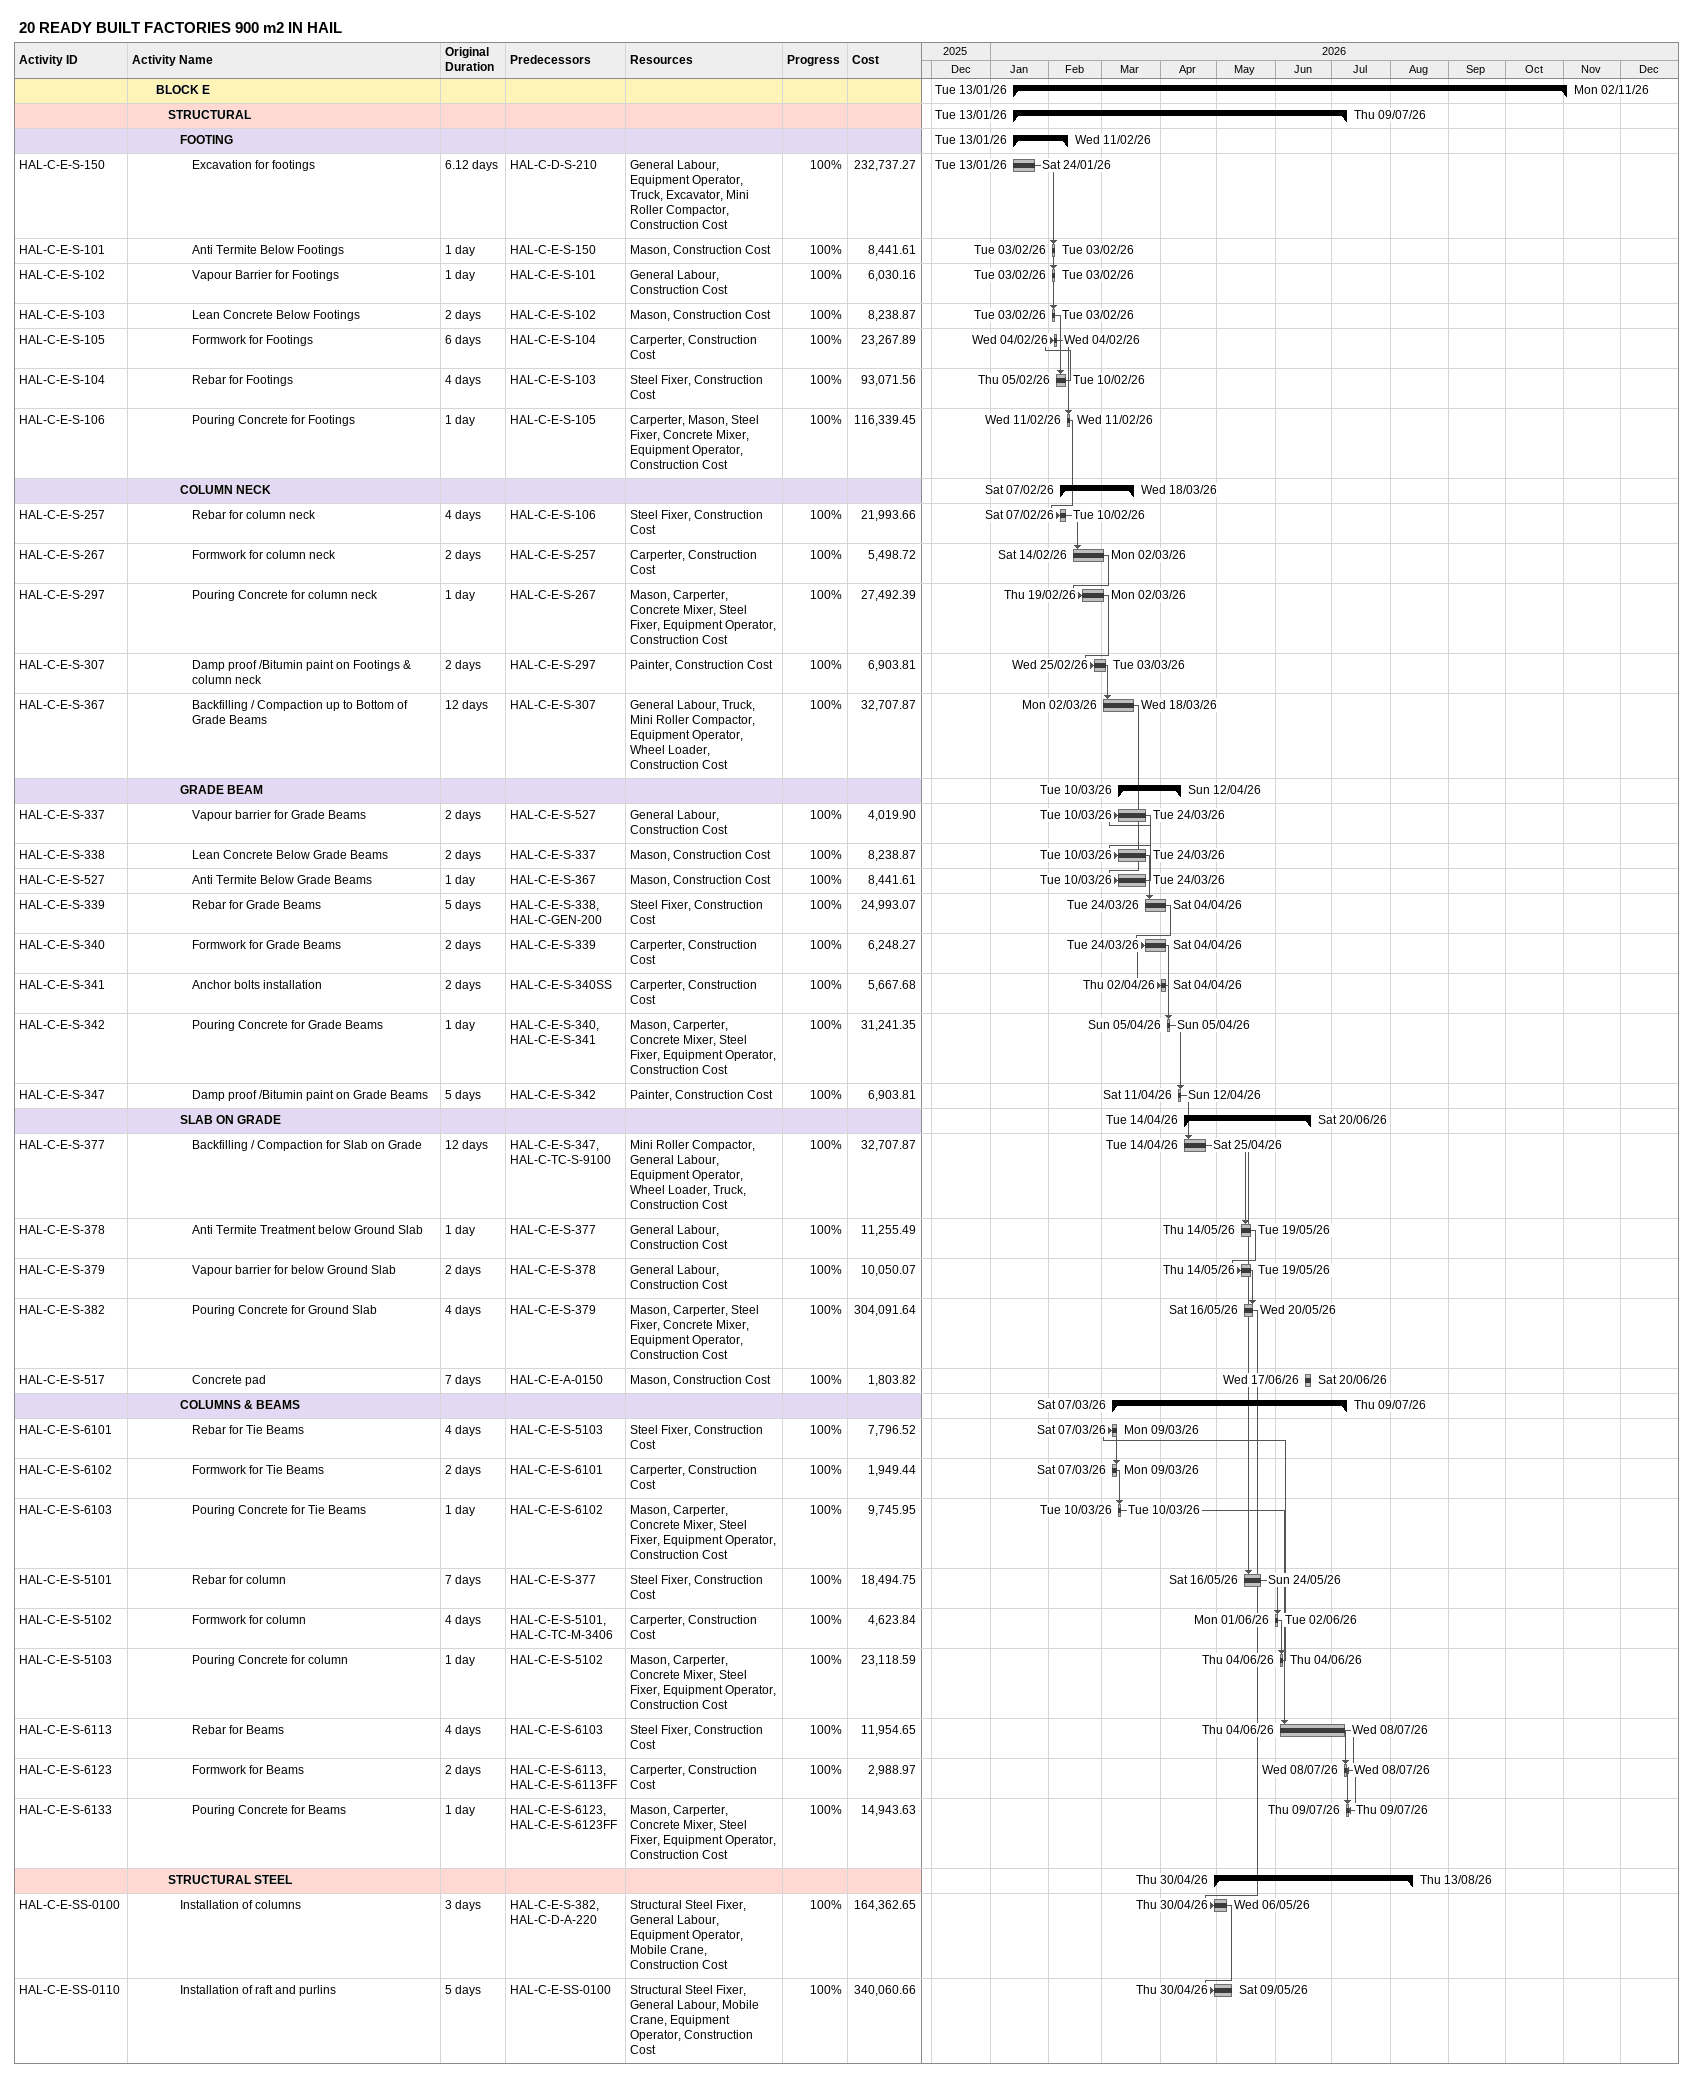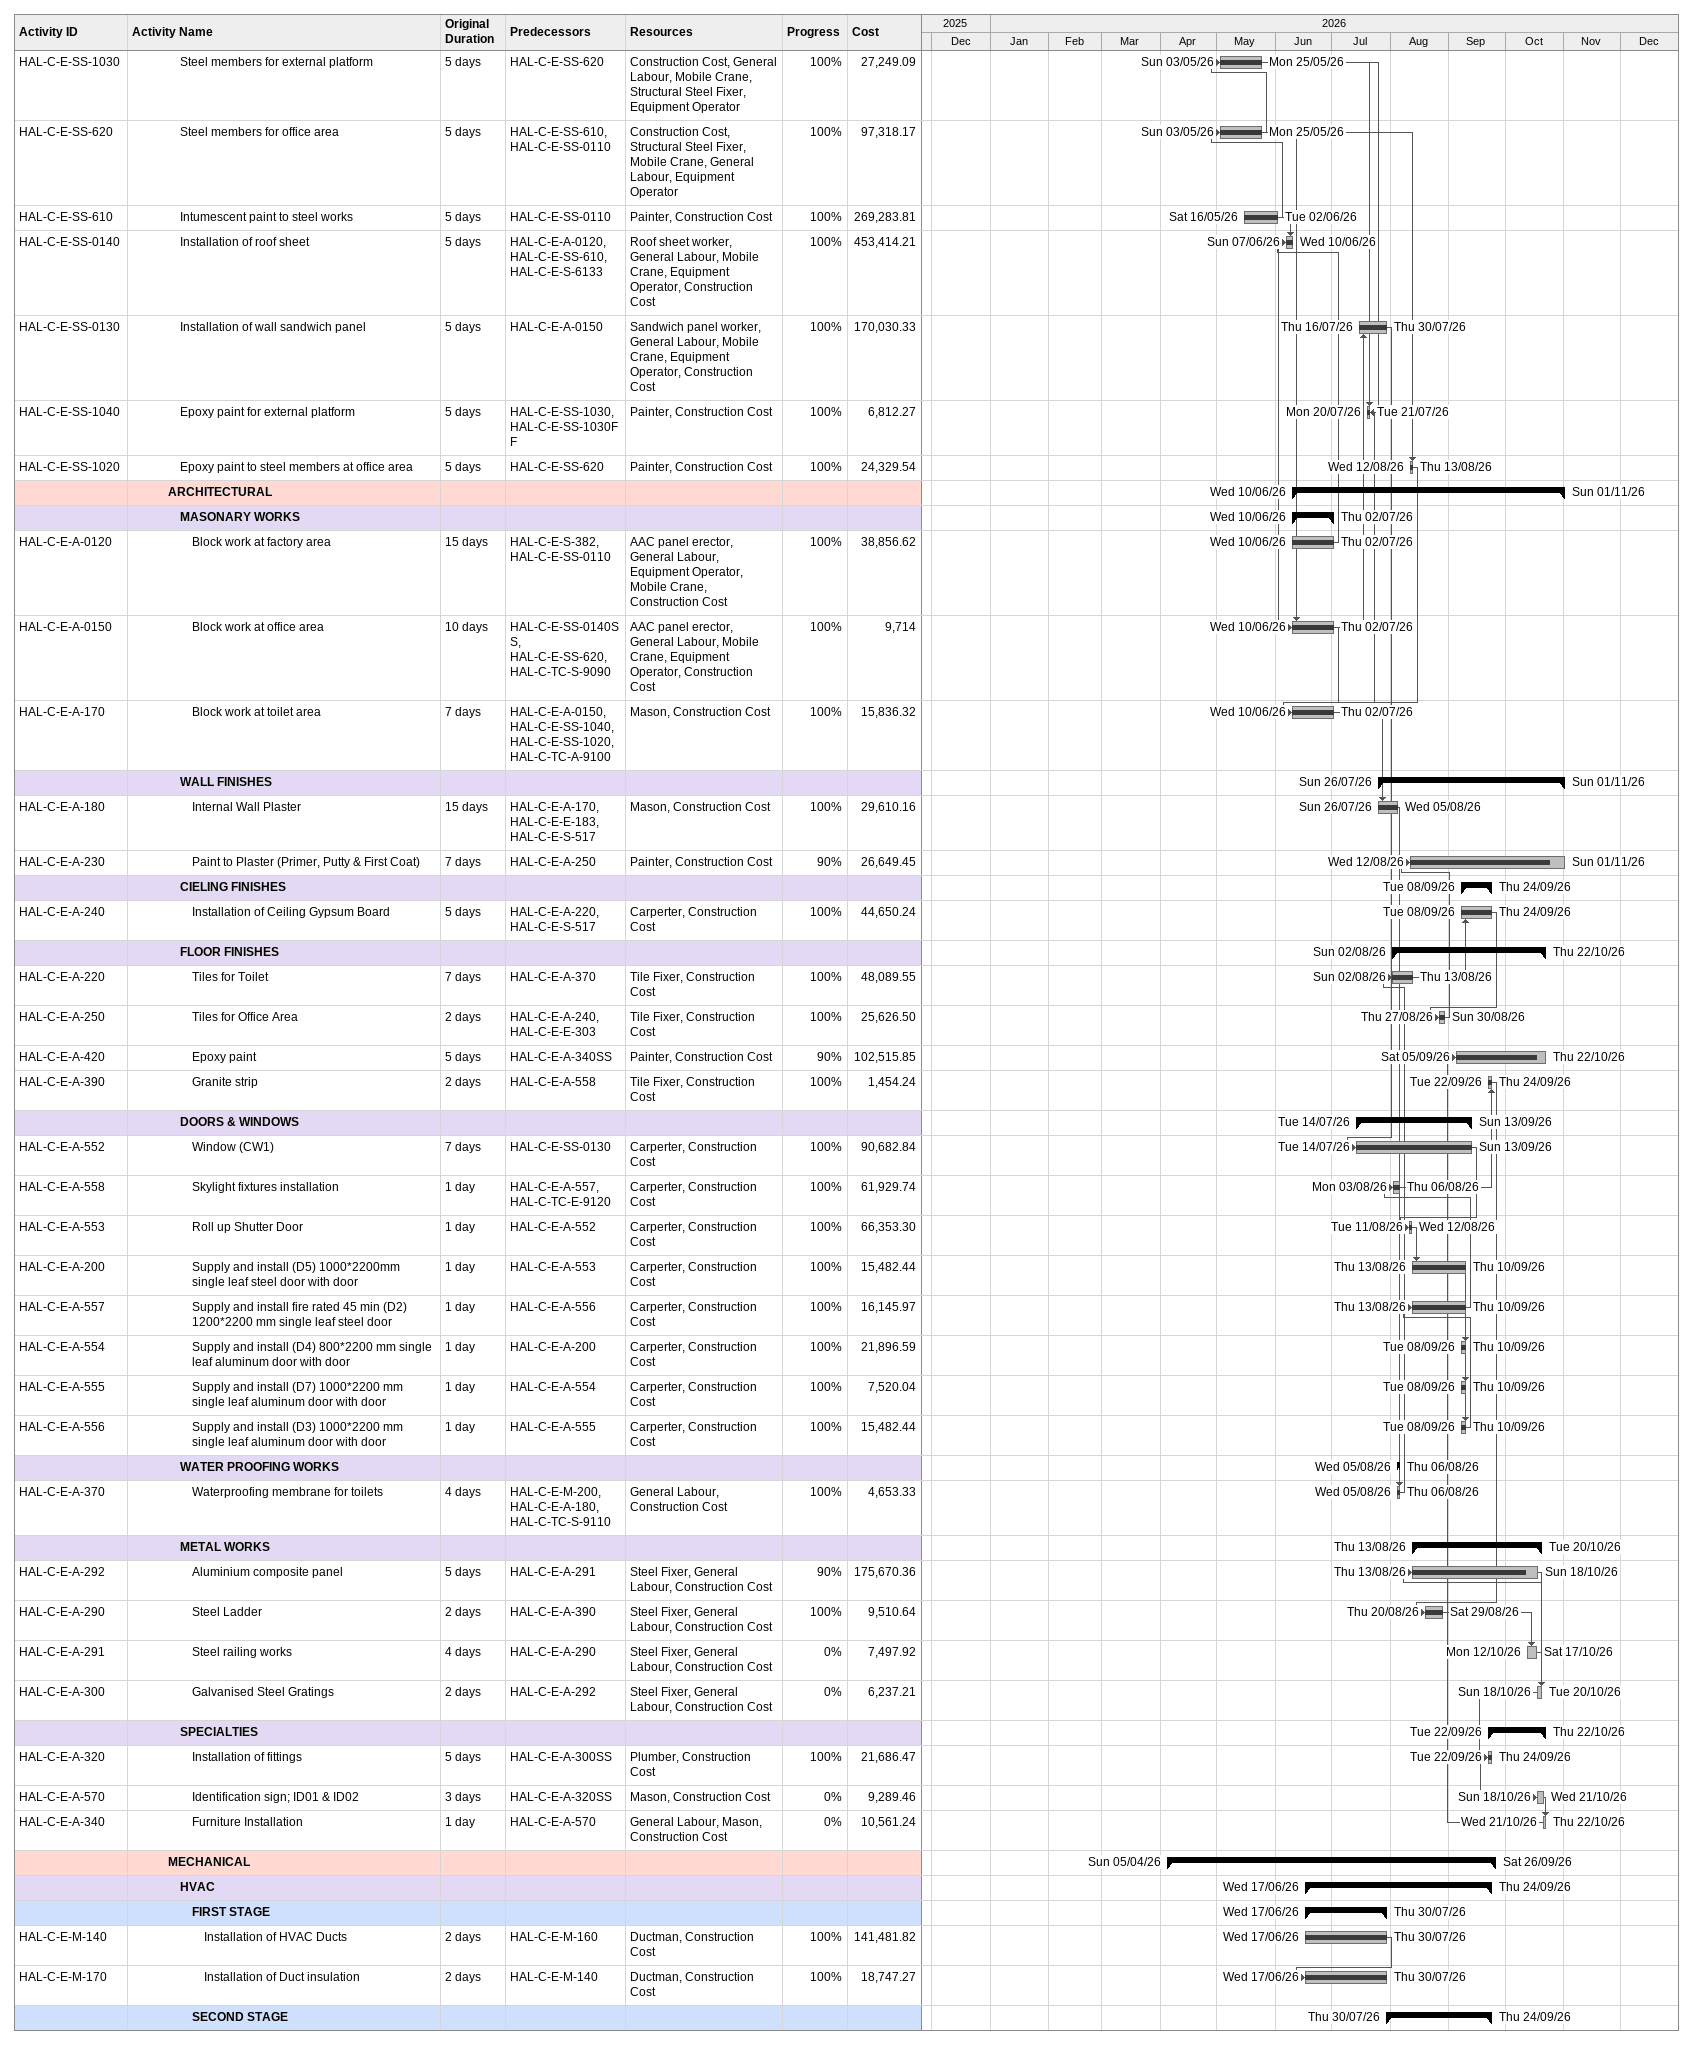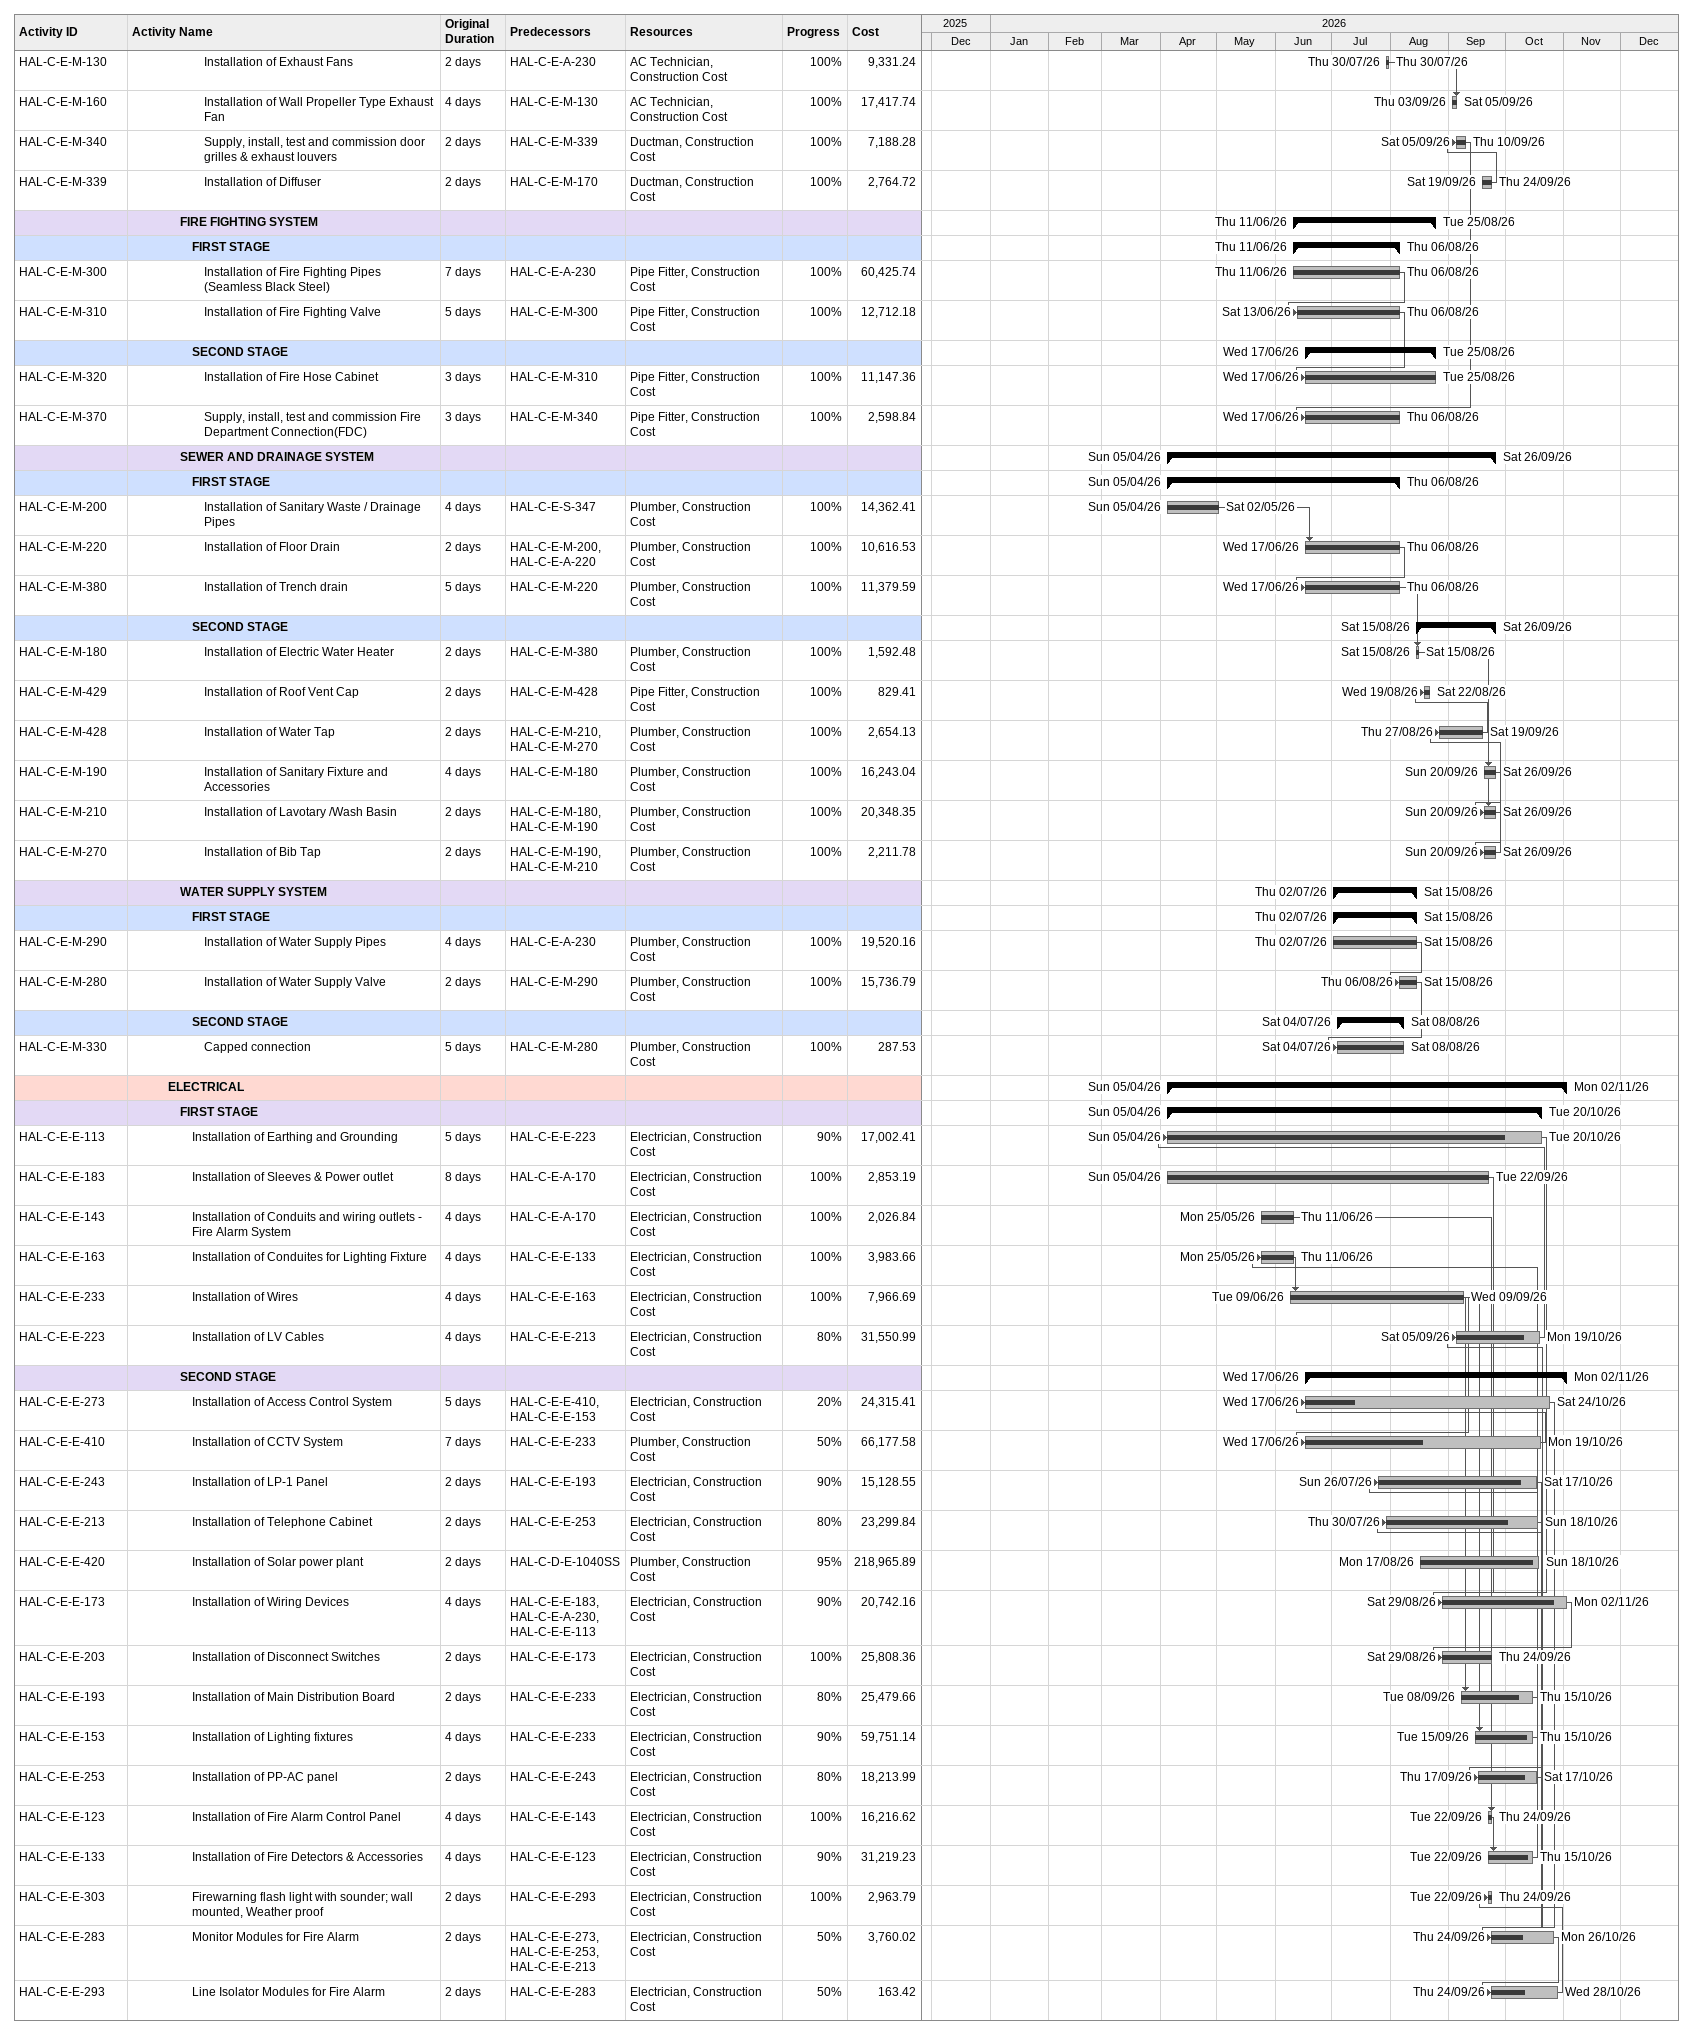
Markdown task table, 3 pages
20 READY BUILT FACTORIES 900 m2 IN HAIL

| ID | Level | Task | Original duration | Start | Finish | Predecessors | Resources | % complete | Cost |
|---|---|---|---|---|---|---|---|---|---|
|  | 3 | **BLOCK E** |  | 2026-01-13 | 2026-11-02 |  |  |  |  |
|  | 4 | **STRUCTURAL** |  | 2026-01-13 | 2026-07-09 |  |  |  |  |
|  | 5 | **FOOTING** |  | 2026-01-13 | 2026-02-11 |  |  |  |  |
| HAL-C-E-S-150 | 6 | Excavation for footings | 6.12d | 2026-01-13 | 2026-01-24 | HAL-C-D-S-210 | General Labour, Equipment Operator, Truck, Excavator, Mini Roller Compactor, Construction Cost | 100 | 232737.27 |
| HAL-C-E-S-101 | 6 | Anti Termite Below Footings | 1d | 2026-02-03 | 2026-02-03 | HAL-C-E-S-150 | Mason, Construction Cost | 100 | 8441.61 |
| HAL-C-E-S-102 | 6 | Vapour Barrier for Footings | 1d | 2026-02-03 | 2026-02-03 | HAL-C-E-S-101 | General Labour, Construction Cost | 100 | 6030.16 |
| HAL-C-E-S-103 | 6 | Lean Concrete Below Footings | 2d | 2026-02-03 | 2026-02-03 | HAL-C-E-S-102 | Mason, Construction Cost | 100 | 8238.87 |
| HAL-C-E-S-105 | 6 | Formwork for Footings | 6d | 2026-02-04 | 2026-02-04 | HAL-C-E-S-104 | Carperter, Construction Cost | 100 | 23267.89 |
| HAL-C-E-S-104 | 6 | Rebar for Footings | 4d | 2026-02-05 | 2026-02-10 | HAL-C-E-S-103 | Steel Fixer, Construction Cost | 100 | 93071.56 |
| HAL-C-E-S-106 | 6 | Pouring Concrete for Footings | 1d | 2026-02-11 | 2026-02-11 | HAL-C-E-S-105 | Carperter, Mason, Steel Fixer, Concrete Mixer, Equipment Operator, Construction Cost | 100 | 116339.45 |
|  | 5 | **COLUMN NECK** |  | 2026-02-07 | 2026-03-18 |  |  |  |  |
| HAL-C-E-S-257 | 6 | Rebar for column neck | 4d | 2026-02-07 | 2026-02-10 | HAL-C-E-S-106 | Steel Fixer, Construction Cost | 100 | 21993.66 |
| HAL-C-E-S-267 | 6 | Formwork for column neck | 2d | 2026-02-14 | 2026-03-02 | HAL-C-E-S-257 | Carperter, Construction Cost | 100 | 5498.72 |
| HAL-C-E-S-297 | 6 | Pouring Concrete for column neck | 1d | 2026-02-19 | 2026-03-02 | HAL-C-E-S-267 | Mason, Carperter, Concrete Mixer, Steel Fixer, Equipment Operator, Construction Cost | 100 | 27492.39 |
| HAL-C-E-S-307 | 6 | Damp proof /Bitumin paint on Footings & column neck | 2d | 2026-02-25 | 2026-03-03 | HAL-C-E-S-297 | Painter, Construction Cost | 100 | 6903.81 |
| HAL-C-E-S-367 | 6 | Backfilling / Compaction up to Bottom of Grade Beams | 12d | 2026-03-02 | 2026-03-18 | HAL-C-E-S-307 | General Labour, Truck, Mini Roller Compactor, Equipment Operator, Wheel Loader, Construction Cost | 100 | 32707.87 |
|  | 5 | **GRADE BEAM** |  | 2026-03-10 | 2026-04-12 |  |  |  |  |
| HAL-C-E-S-337 | 6 | Vapour barrier for Grade Beams | 2d | 2026-03-10 | 2026-03-24 | HAL-C-E-S-527 | General Labour, Construction Cost | 100 | 4019.90 |
| HAL-C-E-S-338 | 6 | Lean Concrete Below Grade Beams | 2d | 2026-03-10 | 2026-03-24 | HAL-C-E-S-337 | Mason, Construction Cost | 100 | 8238.87 |
| HAL-C-E-S-527 | 6 | Anti Termite Below Grade Beams | 1d | 2026-03-10 | 2026-03-24 | HAL-C-E-S-367 | Mason, Construction Cost | 100 | 8441.61 |
| HAL-C-E-S-339 | 6 | Rebar for Grade Beams | 5d | 2026-03-24 | 2026-04-04 | HAL-C-E-S-338, HAL-C-GEN-200 | Steel Fixer, Construction Cost | 100 | 24993.07 |
| HAL-C-E-S-340 | 6 | Formwork for Grade Beams | 2d | 2026-03-24 | 2026-04-04 | HAL-C-E-S-339 | Carperter, Construction Cost | 100 | 6248.27 |
| HAL-C-E-S-341 | 6 | Anchor bolts installation | 2d | 2026-04-02 | 2026-04-04 | HAL-C-E-S-340SS | Carperter, Construction Cost | 100 | 5667.68 |
| HAL-C-E-S-342 | 6 | Pouring Concrete for Grade Beams | 1d | 2026-04-05 | 2026-04-05 | HAL-C-E-S-340, HAL-C-E-S-341 | Mason, Carperter, Concrete Mixer, Steel Fixer, Equipment Operator, Construction Cost | 100 | 31241.35 |
| HAL-C-E-S-347 | 6 | Damp proof /Bitumin paint on Grade Beams | 5d | 2026-04-11 | 2026-04-12 | HAL-C-E-S-342 | Painter, Construction Cost | 100 | 6903.81 |
|  | 5 | **SLAB ON GRADE** |  | 2026-04-14 | 2026-06-20 |  |  |  |  |
| HAL-C-E-S-377 | 6 | Backfilling / Compaction for Slab on Grade | 12d | 2026-04-14 | 2026-04-25 | HAL-C-E-S-347, HAL-C-TC-S-9100 | Mini Roller Compactor, General Labour, Equipment Operator, Wheel Loader, Truck, Construction Cost | 100 | 32707.87 |
| HAL-C-E-S-378 | 6 | Anti Termite Treatment below Ground Slab | 1d | 2026-05-14 | 2026-05-19 | HAL-C-E-S-377 | General Labour, Construction Cost | 100 | 11255.49 |
| HAL-C-E-S-379 | 6 | Vapour barrier for below Ground Slab | 2d | 2026-05-14 | 2026-05-19 | HAL-C-E-S-378 | General Labour, Construction Cost | 100 | 10050.07 |
| HAL-C-E-S-382 | 6 | Pouring Concrete for Ground Slab | 4d | 2026-05-16 | 2026-05-20 | HAL-C-E-S-379 | Mason, Carperter, Steel Fixer, Concrete Mixer, Equipment Operator, Construction Cost | 100 | 304091.64 |
| HAL-C-E-S-517 | 6 | Concrete pad | 7d | 2026-06-17 | 2026-06-20 | HAL-C-E-A-0150 | Mason, Construction Cost | 100 | 1803.82 |
|  | 5 | **COLUMNS & BEAMS** |  | 2026-03-07 | 2026-07-09 |  |  |  |  |
| HAL-C-E-S-6101 | 6 | Rebar for Tie Beams | 4d | 2026-03-07 | 2026-03-09 | HAL-C-E-S-5103 | Steel Fixer, Construction Cost | 100 | 7796.52 |
| HAL-C-E-S-6102 | 6 | Formwork for Tie Beams | 2d | 2026-03-07 | 2026-03-09 | HAL-C-E-S-6101 | Carperter, Construction Cost | 100 | 1949.44 |
| HAL-C-E-S-6103 | 6 | Pouring Concrete for Tie Beams | 1d | 2026-03-10 | 2026-03-10 | HAL-C-E-S-6102 | Mason, Carperter, Concrete Mixer, Steel Fixer, Equipment Operator, Construction Cost | 100 | 9745.95 |
| HAL-C-E-S-5101 | 6 | Rebar for column | 7d | 2026-05-16 | 2026-05-24 | HAL-C-E-S-377 | Steel Fixer, Construction Cost | 100 | 18494.75 |
| HAL-C-E-S-5102 | 6 | Formwork for column | 4d | 2026-06-01 | 2026-06-02 | HAL-C-E-S-5101, HAL-C-TC-M-3406 | Carperter, Construction Cost | 100 | 4623.84 |
| HAL-C-E-S-5103 | 6 | Pouring Concrete for column | 1d | 2026-06-04 | 2026-06-04 | HAL-C-E-S-5102 | Mason, Carperter, Concrete Mixer, Steel Fixer, Equipment Operator, Construction Cost | 100 | 23118.59 |
| HAL-C-E-S-6113 | 6 | Rebar for Beams | 4d | 2026-06-04 | 2026-07-08 | HAL-C-E-S-6103 | Steel Fixer, Construction Cost | 100 | 11954.65 |
| HAL-C-E-S-6123 | 6 | Formwork for Beams | 2d | 2026-07-08 | 2026-07-08 | HAL-C-E-S-6113, HAL-C-E-S-6113FF | Carperter, Construction Cost | 100 | 2988.97 |
| HAL-C-E-S-6133 | 6 | Pouring Concrete for Beams | 1d | 2026-07-09 | 2026-07-09 | HAL-C-E-S-6123, HAL-C-E-S-6123FF | Mason, Carperter, Concrete Mixer, Steel Fixer, Equipment Operator, Construction Cost | 100 | 14943.63 |
|  | 4 | **STRUCTURAL STEEL** |  | 2026-04-30 | 2026-08-13 |  |  |  |  |
| HAL-C-E-SS-0100 | 5 | Installation of columns | 3d | 2026-04-30 | 2026-05-06 | HAL-C-E-S-382, HAL-C-D-A-220 | Structural Steel Fixer, General Labour, Equipment Operator, Mobile Crane, Construction Cost | 100 | 164362.65 |
| HAL-C-E-SS-0110 | 5 | Installation of raft and purlins | 5d | 2026-04-30 | 2026-05-09 | HAL-C-E-SS-0100 | Structural Steel Fixer, General Labour, Mobile Crane, Equipment Operator, Construction Cost | 100 | 340060.66 |
| HAL-C-E-SS-1030 | 5 | Steel members for external platform | 5d | 2026-05-03 | 2026-05-25 | HAL-C-E-SS-620 | Construction Cost, General Labour, Mobile Crane, Structural Steel Fixer, Equipment Operator | 100 | 27249.09 |
| HAL-C-E-SS-620 | 5 | Steel members for office area | 5d | 2026-05-03 | 2026-05-25 | HAL-C-E-SS-610, HAL-C-E-SS-0110 | Construction Cost, Structural Steel Fixer, Mobile Crane, General Labour, Equipment Operator | 100 | 97318.17 |
| HAL-C-E-SS-610 | 5 | Intumescent paint to steel works | 5d | 2026-05-16 | 2026-06-02 | HAL-C-E-SS-0110 | Painter, Construction Cost | 100 | 269283.81 |
| HAL-C-E-SS-0140 | 5 | Installation of roof sheet | 5d | 2026-06-07 | 2026-06-10 | HAL-C-E-A-0120, HAL-C-E-SS-610, HAL-C-E-S-6133 | Roof sheet worker, General Labour, Mobile Crane, Equipment Operator, Construction Cost | 100 | 453414.21 |
| HAL-C-E-SS-0130 | 5 | Installation of wall sandwich panel | 5d | 2026-07-16 | 2026-07-30 | HAL-C-E-A-0150 | Sandwich panel worker, General Labour, Mobile Crane, Equipment Operator, Construction Cost | 100 | 170030.33 |
| HAL-C-E-SS-1040 | 5 | Epoxy paint for external platform | 5d | 2026-07-20 | 2026-07-21 | HAL-C-E-SS-1030, HAL-C-E-SS-1030FF | Painter, Construction Cost | 100 | 6812.27 |
| HAL-C-E-SS-1020 | 5 | Epoxy paint to steel members at office area | 5d | 2026-08-12 | 2026-08-13 | HAL-C-E-SS-620 | Painter, Construction Cost | 100 | 24329.54 |
|  | 4 | **ARCHITECTURAL** |  | 2026-06-10 | 2026-11-01 |  |  |  |  |
|  | 5 | **MASONARY WORKS** |  | 2026-06-10 | 2026-07-02 |  |  |  |  |
| HAL-C-E-A-0120 | 6 | Block work at factory area | 15d | 2026-06-10 | 2026-07-02 | HAL-C-E-S-382, HAL-C-E-SS-0110 | AAC panel erector, General Labour, Equipment Operator, Mobile Crane, Construction Cost | 100 | 38856.62 |
| HAL-C-E-A-0150 | 6 | Block work at office area | 10d | 2026-06-10 | 2026-07-02 | HAL-C-E-SS-0140SS, HAL-C-E-SS-620, HAL-C-TC-S-9090 | AAC panel erector, General Labour, Mobile Crane, Equipment Operator, Construction Cost | 100 | 9714 |
| HAL-C-E-A-170 | 6 | Block work at toilet area | 7d | 2026-06-10 | 2026-07-02 | HAL-C-E-A-0150, HAL-C-E-SS-1040, HAL-C-E-SS-1020, HAL-C-TC-A-9100 | Mason, Construction Cost | 100 | 15836.32 |
|  | 5 | **WALL FINISHES** |  | 2026-07-26 | 2026-11-01 |  |  |  |  |
| HAL-C-E-A-180 | 6 | Internal Wall Plaster | 15d | 2026-07-26 | 2026-08-05 | HAL-C-E-A-170, HAL-C-E-E-183, HAL-C-E-S-517 | Mason, Construction Cost | 100 | 29610.16 |
| HAL-C-E-A-230 | 6 | Paint to Plaster (Primer, Putty & First Coat) | 7d | 2026-08-12 | 2026-11-01 | HAL-C-E-A-250 | Painter, Construction Cost | 90 | 26649.45 |
|  | 5 | **CIELING FINISHES** |  | 2026-09-08 | 2026-09-24 |  |  |  |  |
| HAL-C-E-A-240 | 6 | Installation of Ceiling Gypsum Board | 5d | 2026-09-08 | 2026-09-24 | HAL-C-E-A-220, HAL-C-E-S-517 | Carperter, Construction Cost | 100 | 44650.24 |
|  | 5 | **FLOOR FINISHES** |  | 2026-08-02 | 2026-10-22 |  |  |  |  |
| HAL-C-E-A-220 | 6 | Tiles for Toilet | 7d | 2026-08-02 | 2026-08-13 | HAL-C-E-A-370 | Tile Fixer, Construction Cost | 100 | 48089.55 |
| HAL-C-E-A-250 | 6 | Tiles for Office Area | 2d | 2026-08-27 | 2026-08-30 | HAL-C-E-A-240, HAL-C-E-E-303 | Tile Fixer, Construction Cost | 100 | 25626.50 |
| HAL-C-E-A-420 | 6 | Epoxy paint | 5d | 2026-09-05 | 2026-10-22 | HAL-C-E-A-340SS | Painter, Construction Cost | 90 | 102515.85 |
| HAL-C-E-A-390 | 6 | Granite strip | 2d | 2026-09-22 | 2026-09-24 | HAL-C-E-A-558 | Tile Fixer, Construction Cost | 100 | 1454.24 |
|  | 5 | **DOORS & WINDOWS** |  | 2026-07-14 | 2026-09-13 |  |  |  |  |
| HAL-C-E-A-552 | 6 | Window (CW1) | 7d | 2026-07-14 | 2026-09-13 | HAL-C-E-SS-0130 | Carperter, Construction Cost | 100 | 90682.84 |
| HAL-C-E-A-558 | 6 | Skylight fixtures installation | 1d | 2026-08-03 | 2026-08-06 | HAL-C-E-A-557, HAL-C-TC-E-9120 | Carperter, Construction Cost | 100 | 61929.74 |
| HAL-C-E-A-553 | 6 | Roll up Shutter Door | 1d | 2026-08-11 | 2026-08-12 | HAL-C-E-A-552 | Carperter, Construction Cost | 100 | 66353.30 |
| HAL-C-E-A-200 | 6 | Supply and install (D5) 1000*2200mm single leaf steel door with door | 1d | 2026-08-13 | 2026-09-10 | HAL-C-E-A-553 | Carperter, Construction Cost | 100 | 15482.44 |
| HAL-C-E-A-557 | 6 | Supply and install fire rated 45 min (D2) 1200*2200 mm single leaf steel door | 1d | 2026-08-13 | 2026-09-10 | HAL-C-E-A-556 | Carperter, Construction Cost | 100 | 16145.97 |
| HAL-C-E-A-554 | 6 | Supply and install (D4) 800*2200 mm single leaf aluminum door with door | 1d | 2026-09-08 | 2026-09-10 | HAL-C-E-A-200 | Carperter, Construction Cost | 100 | 21896.59 |
| HAL-C-E-A-555 | 6 | Supply and install (D7) 1000*2200 mm single leaf aluminum door with door | 1d | 2026-09-08 | 2026-09-10 | HAL-C-E-A-554 | Carperter, Construction Cost | 100 | 7520.04 |
| HAL-C-E-A-556 | 6 | Supply and install (D3) 1000*2200 mm single leaf aluminum door with door | 1d | 2026-09-08 | 2026-09-10 | HAL-C-E-A-555 | Carperter, Construction Cost | 100 | 15482.44 |
|  | 5 | **WATER PROOFING WORKS** |  | 2026-08-05 | 2026-08-06 |  |  |  |  |
| HAL-C-E-A-370 | 6 | Waterproofing membrane for toilets | 4d | 2026-08-05 | 2026-08-06 | HAL-C-E-M-200, HAL-C-E-A-180, HAL-C-TC-S-9110 | General Labour, Construction Cost | 100 | 4653.33 |
|  | 5 | **METAL WORKS** |  | 2026-08-13 | 2026-10-20 |  |  |  |  |
| HAL-C-E-A-292 | 6 | Aluminium composite panel | 5d | 2026-08-13 | 2026-10-18 | HAL-C-E-A-291 | Steel Fixer, General Labour, Construction Cost | 90 | 175670.36 |
| HAL-C-E-A-290 | 6 | Steel Ladder | 2d | 2026-08-20 | 2026-08-29 | HAL-C-E-A-390 | Steel Fixer, General Labour, Construction Cost | 100 | 9510.64 |
| HAL-C-E-A-291 | 6 | Steel railing works | 4d | 2026-10-12 | 2026-10-17 | HAL-C-E-A-290 | Steel Fixer, General Labour, Construction Cost | 0 | 7497.92 |
| HAL-C-E-A-300 | 6 | Galvanised Steel Gratings | 2d | 2026-10-18 | 2026-10-20 | HAL-C-E-A-292 | Steel Fixer, General Labour, Construction Cost | 0 | 6237.21 |
|  | 5 | **SPECIALTIES** |  | 2026-09-22 | 2026-10-22 |  |  |  |  |
| HAL-C-E-A-320 | 6 | Installation of fittings | 5d | 2026-09-22 | 2026-09-24 | HAL-C-E-A-300SS | Plumber, Construction Cost | 100 | 21686.47 |
| HAL-C-E-A-570 | 6 | Identification sign; ID01 & ID02 | 3d | 2026-10-18 | 2026-10-21 | HAL-C-E-A-320SS | Mason, Construction Cost | 0 | 9289.46 |
| HAL-C-E-A-340 | 6 | Furniture Installation | 1d | 2026-10-21 | 2026-10-22 | HAL-C-E-A-570 | General Labour, Mason, Construction Cost | 0 | 10561.24 |
|  | 4 | **MECHANICAL** |  | 2026-04-05 | 2026-09-26 |  |  |  |  |
|  | 5 | **HVAC** |  | 2026-06-17 | 2026-09-24 |  |  |  |  |
|  | 6 | **FIRST STAGE** |  | 2026-06-17 | 2026-07-30 |  |  |  |  |
| HAL-C-E-M-140 | 7 | Installation of HVAC Ducts | 2d | 2026-06-17 | 2026-07-30 | HAL-C-E-M-160 | Ductman, Construction Cost | 100 | 141481.82 |
| HAL-C-E-M-170 | 7 | Installation of Duct insulation | 2d | 2026-06-17 | 2026-07-30 | HAL-C-E-M-140 | Ductman, Construction Cost | 100 | 18747.27 |
|  | 6 | **SECOND STAGE** |  | 2026-07-30 | 2026-09-24 |  |  |  |  |
| HAL-C-E-M-130 | 7 | Installation of Exhaust Fans | 2d | 2026-07-30 | 2026-07-30 | HAL-C-E-A-230 | AC Technician, Construction Cost | 100 | 9331.24 |
| HAL-C-E-M-160 | 7 | Installation of Wall Propeller Type Exhaust Fan | 4d | 2026-09-03 | 2026-09-05 | HAL-C-E-M-130 | AC Technician, Construction Cost | 100 | 17417.74 |
| HAL-C-E-M-340 | 7 | Supply, install, test and commission door grilles & exhaust louvers | 2d | 2026-09-05 | 2026-09-10 | HAL-C-E-M-339 | Ductman, Construction Cost | 100 | 7188.28 |
| HAL-C-E-M-339 | 7 | Installation of Diffuser | 2d | 2026-09-19 | 2026-09-24 | HAL-C-E-M-170 | Ductman, Construction Cost | 100 | 2764.72 |
|  | 5 | **FIRE FIGHTING SYSTEM** |  | 2026-06-11 | 2026-08-25 |  |  |  |  |
|  | 6 | **FIRST STAGE** |  | 2026-06-11 | 2026-08-06 |  |  |  |  |
| HAL-C-E-M-300 | 7 | Installation of Fire Fighting Pipes (Seamless Black Steel) | 7d | 2026-06-11 | 2026-08-06 | HAL-C-E-A-230 | Pipe Fitter, Construction Cost | 100 | 60425.74 |
| HAL-C-E-M-310 | 7 | Installation of Fire Fighting Valve | 5d | 2026-06-13 | 2026-08-06 | HAL-C-E-M-300 | Pipe Fitter, Construction Cost | 100 | 12712.18 |
|  | 6 | **SECOND STAGE** |  | 2026-06-17 | 2026-08-25 |  |  |  |  |
| HAL-C-E-M-320 | 7 | Installation of Fire Hose Cabinet | 3d | 2026-06-17 | 2026-08-25 | HAL-C-E-M-310 | Pipe Fitter, Construction Cost | 100 | 11147.36 |
| HAL-C-E-M-370 | 7 | Supply, install, test and commission Fire Department Connection(FDC) | 3d | 2026-06-17 | 2026-08-06 | HAL-C-E-M-340 | Pipe Fitter, Construction Cost | 100 | 2598.84 |
|  | 5 | **SEWER AND DRAINAGE SYSTEM** |  | 2026-04-05 | 2026-09-26 |  |  |  |  |
|  | 6 | **FIRST STAGE** |  | 2026-04-05 | 2026-08-06 |  |  |  |  |
| HAL-C-E-M-200 | 7 | Installation of Sanitary Waste / Drainage Pipes | 4d | 2026-04-05 | 2026-05-02 | HAL-C-E-S-347 | Plumber, Construction Cost | 100 | 14362.41 |
| HAL-C-E-M-220 | 7 | Installation of Floor Drain | 2d | 2026-06-17 | 2026-08-06 | HAL-C-E-M-200, HAL-C-E-A-220 | Plumber, Construction Cost | 100 | 10616.53 |
| HAL-C-E-M-380 | 7 | Installation of Trench drain | 5d | 2026-06-17 | 2026-08-06 | HAL-C-E-M-220 | Plumber, Construction Cost | 100 | 11379.59 |
|  | 6 | **SECOND STAGE** |  | 2026-08-15 | 2026-09-26 |  |  |  |  |
| HAL-C-E-M-180 | 7 | Installation of Electric Water Heater | 2d | 2026-08-15 | 2026-08-15 | HAL-C-E-M-380 | Plumber, Construction Cost | 100 | 1592.48 |
| HAL-C-E-M-429 | 7 | Installation of Roof Vent Cap | 2d | 2026-08-19 | 2026-08-22 | HAL-C-E-M-428 | Pipe Fitter, Construction Cost | 100 | 829.41 |
| HAL-C-E-M-428 | 7 | Installation of Water Tap | 2d | 2026-08-27 | 2026-09-19 | HAL-C-E-M-210, HAL-C-E-M-270 | Plumber, Construction Cost | 100 | 2654.13 |
| HAL-C-E-M-190 | 7 | Installation of Sanitary Fixture and Accessories | 4d | 2026-09-20 | 2026-09-26 | HAL-C-E-M-180 | Plumber, Construction Cost | 100 | 16243.04 |
| HAL-C-E-M-210 | 7 | Installation of Lavotary /Wash Basin | 2d | 2026-09-20 | 2026-09-26 | HAL-C-E-M-180, HAL-C-E-M-190 | Plumber, Construction Cost | 100 | 20348.35 |
| HAL-C-E-M-270 | 7 | Installation of Bib Tap | 2d | 2026-09-20 | 2026-09-26 | HAL-C-E-M-190, HAL-C-E-M-210 | Plumber, Construction Cost | 100 | 2211.78 |
|  | 5 | **WATER SUPPLY SYSTEM** |  | 2026-07-02 | 2026-08-15 |  |  |  |  |
|  | 6 | **FIRST STAGE** |  | 2026-07-02 | 2026-08-15 |  |  |  |  |
| HAL-C-E-M-290 | 7 | Installation of Water Supply Pipes | 4d | 2026-07-02 | 2026-08-15 | HAL-C-E-A-230 | Plumber, Construction Cost | 100 | 19520.16 |
| HAL-C-E-M-280 | 7 | Installation of Water Supply Valve | 2d | 2026-08-06 | 2026-08-15 | HAL-C-E-M-290 | Plumber, Construction Cost | 100 | 15736.79 |
|  | 6 | **SECOND STAGE** |  | 2026-07-04 | 2026-08-08 |  |  |  |  |
| HAL-C-E-M-330 | 7 | Capped connection | 5d | 2026-07-04 | 2026-08-08 | HAL-C-E-M-280 | Plumber, Construction Cost | 100 | 287.53 |
|  | 4 | **ELECTRICAL** |  | 2026-04-05 | 2026-11-02 |  |  |  |  |
|  | 5 | **FIRST STAGE** |  | 2026-04-05 | 2026-10-20 |  |  |  |  |
| HAL-C-E-E-113 | 6 | Installation of Earthing and Grounding | 5d | 2026-04-05 | 2026-10-20 | HAL-C-E-E-223 | Electrician, Construction Cost | 90 | 17002.41 |
| HAL-C-E-E-183 | 6 | Installation of Sleeves & Power outlet | 8d | 2026-04-05 | 2026-09-22 | HAL-C-E-A-170 | Electrician, Construction Cost | 100 | 2853.19 |
| HAL-C-E-E-143 | 6 | Installation of Conduits and wiring outlets - Fire Alarm System | 4d | 2026-05-25 | 2026-06-11 | HAL-C-E-A-170 | Electrician, Construction Cost | 100 | 2026.84 |
| HAL-C-E-E-163 | 6 | Installation of Conduites for Lighting Fixture | 4d | 2026-05-25 | 2026-06-11 | HAL-C-E-E-133 | Electrician, Construction Cost | 100 | 3983.66 |
| HAL-C-E-E-233 | 6 | Installation of Wires | 4d | 2026-06-09 | 2026-09-09 | HAL-C-E-E-163 | Electrician, Construction Cost | 100 | 7966.69 |
| HAL-C-E-E-223 | 6 | Installation of LV Cables | 4d | 2026-09-05 | 2026-10-19 | HAL-C-E-E-213 | Electrician, Construction Cost | 80 | 31550.99 |
|  | 5 | **SECOND STAGE** |  | 2026-06-17 | 2026-11-02 |  |  |  |  |
| HAL-C-E-E-273 | 6 | Installation of Access Control System | 5d | 2026-06-17 | 2026-10-24 | HAL-C-E-E-410, HAL-C-E-E-153 | Electrician, Construction Cost | 20 | 24315.41 |
| HAL-C-E-E-410 | 6 | Installation of CCTV System | 7d | 2026-06-17 | 2026-10-19 | HAL-C-E-E-233 | Plumber, Construction Cost | 50 | 66177.58 |
| HAL-C-E-E-243 | 6 | Installation of LP-1 Panel | 2d | 2026-07-26 | 2026-10-17 | HAL-C-E-E-193 | Electrician, Construction Cost | 90 | 15128.55 |
| HAL-C-E-E-213 | 6 | Installation of Telephone Cabinet | 2d | 2026-07-30 | 2026-10-18 | HAL-C-E-E-253 | Electrician, Construction Cost | 80 | 23299.84 |
| HAL-C-E-E-420 | 6 | Installation of Solar power plant | 2d | 2026-08-17 | 2026-10-18 | HAL-C-D-E-1040SS | Plumber, Construction Cost | 95 | 218965.89 |
| HAL-C-E-E-173 | 6 | Installation of Wiring Devices | 4d | 2026-08-29 | 2026-11-02 | HAL-C-E-E-183, HAL-C-E-A-230, HAL-C-E-E-113 | Electrician, Construction Cost | 90 | 20742.16 |
| HAL-C-E-E-203 | 6 | Installation of Disconnect Switches | 2d | 2026-08-29 | 2026-09-24 | HAL-C-E-E-173 | Electrician, Construction Cost | 100 | 25808.36 |
| HAL-C-E-E-193 | 6 | Installation of Main Distribution Board | 2d | 2026-09-08 | 2026-10-15 | HAL-C-E-E-233 | Electrician, Construction Cost | 80 | 25479.66 |
| HAL-C-E-E-153 | 6 | Installation of Lighting fixtures | 4d | 2026-09-15 | 2026-10-15 | HAL-C-E-E-233 | Electrician, Construction Cost | 90 | 59751.14 |
| HAL-C-E-E-253 | 6 | Installation of PP-AC panel | 2d | 2026-09-17 | 2026-10-17 | HAL-C-E-E-243 | Electrician, Construction Cost | 80 | 18213.99 |
| HAL-C-E-E-123 | 6 | Installation of Fire Alarm Control Panel | 4d | 2026-09-22 | 2026-09-24 | HAL-C-E-E-143 | Electrician, Construction Cost | 100 | 16216.62 |
| HAL-C-E-E-133 | 6 | Installation of Fire Detectors & Accessories | 4d | 2026-09-22 | 2026-10-15 | HAL-C-E-E-123 | Electrician, Construction Cost | 90 | 31219.23 |
| HAL-C-E-E-303 | 6 | Firewarning flash light with sounder; wall mounted, Weather proof | 2d | 2026-09-22 | 2026-09-24 | HAL-C-E-E-293 | Electrician, Construction Cost | 100 | 2963.79 |
| HAL-C-E-E-283 | 6 | Monitor Modules for Fire Alarm | 2d | 2026-09-24 | 2026-10-26 | HAL-C-E-E-273, HAL-C-E-E-253, HAL-C-E-E-213 | Electrician, Construction Cost | 50 | 3760.02 |
| HAL-C-E-E-293 | 6 | Line Isolator Modules for Fire Alarm | 2d | 2026-09-24 | 2026-10-28 | HAL-C-E-E-283 | Electrician, Construction Cost | 50 | 163.42 |
